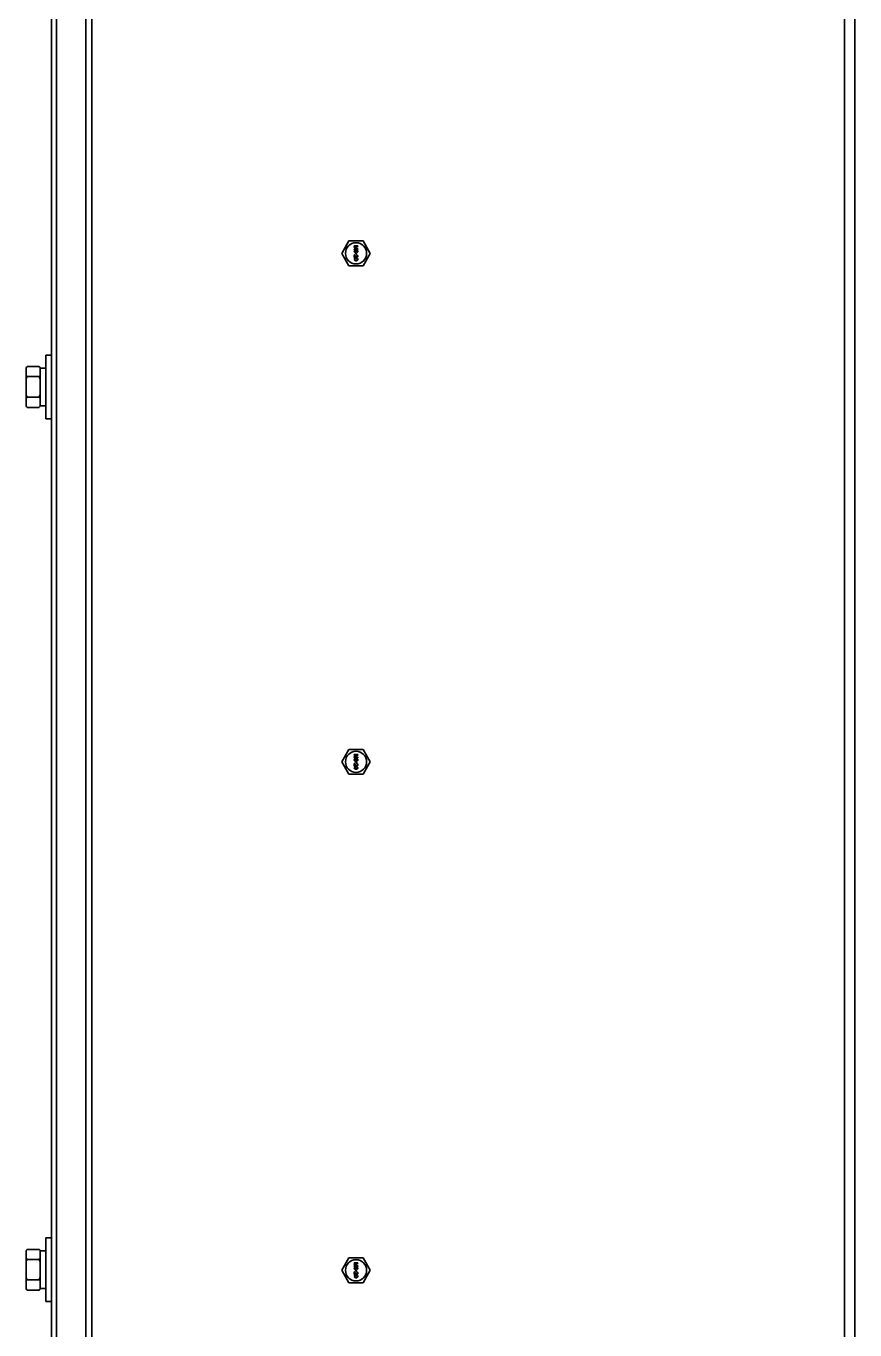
# Model space of a CAD drawing. Header units: millimetres. Extents: x 32496 to 166256, y 3504 to 23939.
# Drawn here: x 149340.3 to 149575.2, y 13461.3 to 13830.5 of the extents above; entities that cross this region are included whole.
import ezdxf

# ---------------------------------------------------------------- set-up
doc = ezdxf.new("R2010")
doc.units = ezdxf.units.MM
doc.layers.get('0').update_dxf_attribs({"lineweight": 35})

# ---------------------------------------------------------------- blocks, each defined once
blk = doc.blocks.new('8-1250')
at = {"linetype": 'Continuous'}
for p, q in [((975.87, -32157.29), (975.87, -34666.29)), ((978.87, -32157.29), (978.87, -34666.29)), ((752.57, -32554.69), (752.57, -33566.79)), ((760.87, -34566.29), (760.87, -32553.29)), ((762.57, -32553.29), (762.57, -34566.29)), ((751.17, -33175.64), (751.17, -32930.91)), ((833.45, -33140.45), (835.47, -33136.95)), ((839.51, -33136.95), (835.47, -33136.95)), ((836.99, -33138.35), (837.99, -33138.35)), ((836.99, -33138.47), (836.99, -33138.35)), ((837.78, -33138.47), (836.99, -33138.47)), ((837.78, -33138.47), (836.99, -33138.77)), ((836.99, -33138.93), (836.99, -33138.77)), ((836.99, -33138.93), (837.78, -33139.22)), ((836.99, -33139.22), (837.78, -33139.22)), ((836.99, -33139.35), (836.99, -33139.22)), ((837.99, -33139.35), (836.99, -33139.35)), ((837.01, -33139.74), (836.99, -33139.85)), ((837.07, -33139.64), (837.01, -33139.74)), ((837.16, -33139.58), (837.07, -33139.64)), ((837.09, -33138.85), (837.99, -33138.54)), ((837.99, -33139.16), (837.09, -33138.85)), ((837.12, -33139.77), (837.16, -33139.7)), ((837.26, -33139.54), (837.16, -33139.58)), ((837.16, -33139.7), (837.22, -33139.66)), ((837.22, -33139.66), (837.29, -33139.64)), ((837.41, -33139.52), (837.26, -33139.54)), ((837.35, -33139.64), (837.29, -33139.64)), ((837.35, -33139.64), (837.41, -33139.66)), ((837.41, -33139.52), (837.56, -33139.52)), ((837.41, -33139.66), (837.46, -33139.7)), ((837.46, -33139.7), (837.5, -33139.77)), ((837.56, -33139.62), (837.52, -33139.62)), ((837.61, -33139.74), (837.52, -33139.62)), ((837.71, -33139.54), (837.56, -33139.52)), ((837.56, -33139.62), (837.69, -33139.64)), ((837.63, -33139.85), (837.61, -33139.74)), ((837.69, -33139.64), (837.75, -33139.66)), ((837.82, -33139.58), (837.71, -33139.54)), ((837.75, -33139.66), (837.82, -33139.7)), ((837.9, -33139.64), (837.82, -33139.58)), ((837.82, -33139.7), (837.86, -33139.77)), ((837.97, -33139.74), (837.9, -33139.64)), ((837.99, -33139.85), (837.97, -33139.74)), ((837.99, -33138.35), (837.99, -33138.54)), ((837.99, -33139.16), (837.99, -33139.35)), ((839.51, -33136.95), (841.53, -33140.45)), ((835.47, -33143.95), (833.45, -33140.45)), ((836.99, -33139.95), (836.99, -33139.85)), ((836.99, -33139.95), (837.01, -33140.06)), ((836.99, -33140.89), (837.09, -33140.89)), ((836.99, -33141.64), (836.99, -33140.89)), ((837.09, -33141.64), (836.99, -33141.64)), ((837.01, -33142.06), (836.99, -33142.18)), ((836.99, -33142.18), (837.01, -33142.31)), ((837.01, -33140.06), (837.07, -33140.16)), ((837.07, -33141.95), (837.01, -33142.06)), ((837.01, -33142.31), (837.07, -33142.41)), ((837.07, -33140.16), (837.16, -33140.22)), ((837.14, -33141.89), (837.07, -33141.95)), ((837.07, -33142.41), (837.14, -33142.47)), ((837.09, -33139.83), (837.12, -33139.77)), ((837.09, -33139.83), (837.09, -33139.97)), ((837.12, -33140.04), (837.09, -33139.97)), ((837.63, -33141.47), (837.09, -33140.89)), ((837.09, -33141.06), (837.56, -33141.58)), ((837.09, -33141.06), (837.09, -33141.64)), ((837.09, -33142.18), (837.12, -33142.08)), ((837.12, -33142.29), (837.09, -33142.18)), ((837.16, -33140.1), (837.12, -33140.04)), ((837.12, -33142.08), (837.16, -33142.02)), ((837.16, -33142.35), (837.12, -33142.29)), ((837.22, -33141.85), (837.14, -33141.89)), ((837.14, -33142.47), (837.22, -33142.52)), ((837.22, -33140.14), (837.16, -33140.1)), ((837.16, -33140.22), (837.26, -33140.27)), ((837.16, -33142.02), (837.29, -33141.93)), ((837.29, -33142.43), (837.16, -33142.35)), ((837.29, -33140.16), (837.22, -33140.14)), ((837.29, -33141.83), (837.22, -33141.85)), ((837.22, -33142.52), (837.29, -33142.54)), ((837.37, -33140.27), (837.26, -33140.27)), ((837.29, -33140.16), (837.35, -33140.16)), ((837.39, -33141.81), (837.29, -33141.83)), ((837.29, -33141.93), (837.41, -33141.91)), ((837.41, -33142.45), (837.29, -33142.43)), ((837.29, -33142.54), (837.39, -33142.56)), ((837.31, -33140.56), (837.46, -33140.56)), ((837.31, -33140.6), (837.31, -33140.56)), ((837.46, -33140.6), (837.31, -33140.6)), ((837.41, -33140.14), (837.35, -33140.16)), ((837.37, -33140.43), (837.35, -33140.45)), ((837.35, -33140.45), (837.46, -33140.56)), ((837.46, -33140.6), (837.35, -33140.7)), ((837.35, -33140.7), (837.37, -33140.72)), ((837.37, -33140.27), (837.48, -33140.22)), ((837.5, -33140.56), (837.37, -33140.43)), ((837.37, -33140.72), (837.5, -33140.6)), ((837.39, -33141.81), (837.58, -33141.81)), ((837.58, -33142.56), (837.39, -33142.56)), ((837.46, -33140.1), (837.41, -33140.14)), ((837.56, -33141.91), (837.41, -33141.91)), ((837.41, -33142.45), (837.56, -33142.45)), ((837.5, -33140.04), (837.46, -33140.1)), ((837.48, -33140.22), (837.54, -33140.16)), ((837.5, -33139.77), (837.52, -33139.83)), ((837.52, -33139.97), (837.5, -33140.04)), ((837.63, -33140.43), (837.5, -33140.56)), ((837.5, -33140.6), (837.63, -33140.72)), ((837.52, -33139.97), (837.52, -33139.83)), ((837.54, -33140.16), (837.61, -33140.06)), ((837.54, -33140.56), (837.65, -33140.45)), ((837.54, -33140.56), (837.69, -33140.56)), ((837.69, -33140.6), (837.54, -33140.6)), ((837.65, -33140.7), (837.54, -33140.6)), ((837.56, -33141.58), (837.63, -33141.62)), ((837.56, -33141.91), (837.69, -33141.93)), ((837.69, -33142.43), (837.56, -33142.45)), ((837.69, -33141.83), (837.58, -33141.81)), ((837.58, -33142.56), (837.69, -33142.54)), ((837.61, -33140.06), (837.63, -33139.95)), ((837.63, -33139.85), (837.63, -33139.95)), ((837.65, -33140.45), (837.63, -33140.43)), ((837.63, -33140.72), (837.65, -33140.7)), ((837.71, -33141.52), (837.63, -33141.47)), ((837.63, -33141.62), (837.71, -33141.64)), ((837.69, -33140.56), (837.69, -33140.6)), ((837.75, -33141.85), (837.69, -33141.83)), ((837.69, -33141.93), (837.82, -33142.02)), ((837.82, -33142.35), (837.69, -33142.43)), ((837.69, -33142.54), (837.75, -33142.52)), ((837.71, -33141.52), (837.75, -33141.52)), ((837.75, -33141.64), (837.71, -33141.64)), ((837.82, -33140.08), (837.75, -33140.12)), ((837.75, -33140.22), (837.75, -33140.12)), ((837.75, -33140.22), (837.82, -33140.2)), ((837.84, -33140.93), (837.75, -33140.91)), ((837.75, -33141.02), (837.75, -33140.91)), ((837.75, -33141.02), (837.82, -33141.06)), ((837.82, -33141.47), (837.75, -33141.52)), ((837.75, -33141.64), (837.84, -33141.62)), ((837.84, -33141.89), (837.75, -33141.85)), ((837.75, -33142.52), (837.84, -33142.47)), ((837.86, -33140.02), (837.82, -33140.08)), ((837.82, -33140.2), (837.9, -33140.14)), ((837.82, -33141.06), (837.86, -33141.12)), ((837.86, -33141.41), (837.82, -33141.47)), ((837.82, -33142.02), (837.86, -33142.08)), ((837.86, -33142.29), (837.82, -33142.35)), ((837.92, -33141.02), (837.84, -33140.93)), ((837.84, -33141.62), (837.92, -33141.54)), ((837.9, -33141.95), (837.84, -33141.89)), ((837.84, -33142.47), (837.9, -33142.41)), ((837.86, -33139.77), (837.88, -33139.83)), ((837.88, -33139.95), (837.86, -33140.02)), ((837.86, -33141.12), (837.88, -33141.22)), ((837.88, -33141.31), (837.86, -33141.41)), ((837.86, -33142.08), (837.88, -33142.18)), ((837.88, -33142.18), (837.86, -33142.29)), ((837.88, -33139.95), (837.88, -33139.83)), ((837.88, -33141.31), (837.88, -33141.22)), ((837.9, -33140.14), (837.97, -33140.04)), ((837.97, -33142.06), (837.9, -33141.95)), ((837.9, -33142.41), (837.97, -33142.31)), ((837.97, -33141.1), (837.92, -33141.02)), ((837.92, -33141.54), (837.97, -33141.45)), ((837.97, -33140.04), (837.99, -33139.93)), ((837.99, -33141.24), (837.97, -33141.1)), ((837.97, -33141.45), (837.99, -33141.33)), ((837.99, -33142.18), (837.97, -33142.06)), ((837.97, -33142.31), (837.99, -33142.18)), ((837.99, -33139.85), (837.99, -33139.93)), ((837.99, -33141.24), (837.99, -33141.33)), ((841.53, -33140.45), (839.51, -33143.95)), ((835.47, -33143.95), (839.51, -33143.95)), ((751.17, -33169.29), (749.57, -33169.29)), ((749.57, -33169.29), (749.57, -33187.29)), ((743.97, -33172.82), (744.24, -33172.54)), ((743.97, -33183.76), (743.97, -33172.82)), ((744.27, -33172.52), (744.24, -33172.54)), ((747.67, -33172.52), (744.27, -33172.52)), ((747.67, -33172.52), (747.7, -33172.54)), ((747.97, -33172.82), (747.7, -33172.54)), ((747.97, -33183.76), (747.97, -33172.82)), ((749.57, -33172.94), (747.97, -33172.94)), ((747.67, -33175.36), (744.27, -33175.36)), ((751.17, -33180.91), (751.17, -33175.64)), ((743.97, -33183.76), (744.24, -33184.03)), ((747.67, -33181.13), (744.27, -33181.13)), ((747.67, -33184.06), (744.27, -33184.06)), ((747.97, -33183.76), (747.7, -33184.03)), ((749.57, -33183.64), (747.97, -33183.64)), ((751.17, -33425.64), (751.17, -33180.91)), ((751.17, -33187.29), (749.57, -33187.29)), ((833.45, -33284.45), (835.47, -33280.95)), ((839.51, -33280.95), (835.47, -33280.95)), ((836.99, -33282.35), (837.99, -33282.35)), ((836.99, -33282.47), (836.99, -33282.35)), ((837.78, -33282.47), (836.99, -33282.47)), ((837.78, -33282.47), (836.99, -33282.77)), ((836.99, -33282.93), (836.99, -33282.77)), ((836.99, -33282.93), (837.78, -33283.22)), ((836.99, -33283.22), (837.78, -33283.22)), ((836.99, -33283.35), (836.99, -33283.22)), ((837.99, -33283.35), (836.99, -33283.35)), ((837.01, -33283.74), (836.99, -33283.85)), ((837.07, -33283.64), (837.01, -33283.74)), ((837.16, -33283.58), (837.07, -33283.64)), ((837.09, -33282.85), (837.99, -33282.54)), ((837.99, -33283.16), (837.09, -33282.85)), ((837.12, -33283.77), (837.16, -33283.7)), ((837.26, -33283.54), (837.16, -33283.58)), ((837.16, -33283.7), (837.22, -33283.66)), ((837.22, -33283.66), (837.29, -33283.64)), ((837.41, -33283.52), (837.26, -33283.54)), ((837.35, -33283.64), (837.29, -33283.64)), ((837.35, -33283.64), (837.41, -33283.66)), ((837.41, -33283.52), (837.56, -33283.52)), ((837.41, -33283.66), (837.46, -33283.7)), ((837.46, -33283.7), (837.5, -33283.77)), ((837.56, -33283.62), (837.52, -33283.62)), ((837.61, -33283.74), (837.52, -33283.62)), ((837.71, -33283.54), (837.56, -33283.52)), ((837.56, -33283.62), (837.69, -33283.64)), ((837.63, -33283.85), (837.61, -33283.74)), ((837.69, -33283.64), (837.75, -33283.66)), ((837.82, -33283.58), (837.71, -33283.54)), ((837.75, -33283.66), (837.82, -33283.7)), ((837.9, -33283.64), (837.82, -33283.58)), ((837.82, -33283.7), (837.86, -33283.77)), ((837.97, -33283.74), (837.9, -33283.64)), ((837.99, -33283.85), (837.97, -33283.74)), ((837.99, -33282.35), (837.99, -33282.54)), ((837.99, -33283.16), (837.99, -33283.35)), ((839.51, -33280.95), (841.53, -33284.45)), ((835.47, -33287.95), (833.45, -33284.45)), ((836.99, -33283.95), (836.99, -33283.85)), ((836.99, -33283.95), (837.01, -33284.06)), ((836.99, -33284.89), (837.09, -33284.89)), ((836.99, -33285.64), (836.99, -33284.89)), ((837.09, -33285.64), (836.99, -33285.64)), ((837.01, -33286.06), (836.99, -33286.18)), ((836.99, -33286.18), (837.01, -33286.31)), ((837.01, -33284.06), (837.07, -33284.16)), ((837.07, -33285.95), (837.01, -33286.06)), ((837.01, -33286.31), (837.07, -33286.41)), ((837.07, -33284.16), (837.16, -33284.22)), ((837.14, -33285.89), (837.07, -33285.95)), ((837.07, -33286.41), (837.14, -33286.47)), ((837.09, -33283.83), (837.12, -33283.77)), ((837.09, -33283.83), (837.09, -33283.97)), ((837.12, -33284.04), (837.09, -33283.97)), ((837.63, -33285.47), (837.09, -33284.89)), ((837.09, -33285.06), (837.56, -33285.58)), ((837.09, -33285.06), (837.09, -33285.64)), ((837.09, -33286.18), (837.12, -33286.08)), ((837.12, -33286.29), (837.09, -33286.18)), ((837.16, -33284.1), (837.12, -33284.04)), ((837.12, -33286.08), (837.16, -33286.02)), ((837.16, -33286.35), (837.12, -33286.29)), ((837.22, -33285.85), (837.14, -33285.89)), ((837.14, -33286.47), (837.22, -33286.52)), ((837.22, -33284.14), (837.16, -33284.1)), ((837.16, -33284.22), (837.26, -33284.27)), ((837.16, -33286.02), (837.29, -33285.93)), ((837.29, -33286.43), (837.16, -33286.35)), ((837.29, -33284.16), (837.22, -33284.14)), ((837.29, -33285.83), (837.22, -33285.85)), ((837.22, -33286.52), (837.29, -33286.54)), ((837.37, -33284.27), (837.26, -33284.27)), ((837.29, -33284.16), (837.35, -33284.16)), ((837.39, -33285.81), (837.29, -33285.83)), ((837.29, -33285.93), (837.41, -33285.91)), ((837.41, -33286.45), (837.29, -33286.43)), ((837.29, -33286.54), (837.39, -33286.56)), ((837.31, -33284.56), (837.46, -33284.56)), ((837.31, -33284.6), (837.31, -33284.56)), ((837.46, -33284.6), (837.31, -33284.6)), ((837.41, -33284.14), (837.35, -33284.16)), ((837.37, -33284.43), (837.35, -33284.45)), ((837.35, -33284.45), (837.46, -33284.56)), ((837.46, -33284.6), (837.35, -33284.7)), ((837.35, -33284.7), (837.37, -33284.72)), ((837.37, -33284.27), (837.48, -33284.22)), ((837.5, -33284.56), (837.37, -33284.43)), ((837.37, -33284.72), (837.5, -33284.6)), ((837.39, -33285.81), (837.58, -33285.81)), ((837.58, -33286.56), (837.39, -33286.56)), ((837.46, -33284.1), (837.41, -33284.14)), ((837.56, -33285.91), (837.41, -33285.91)), ((837.41, -33286.45), (837.56, -33286.45)), ((837.5, -33284.04), (837.46, -33284.1)), ((837.48, -33284.22), (837.54, -33284.16)), ((837.5, -33283.77), (837.52, -33283.83)), ((837.52, -33283.97), (837.5, -33284.04)), ((837.63, -33284.43), (837.5, -33284.56)), ((837.5, -33284.6), (837.63, -33284.72)), ((837.52, -33283.97), (837.52, -33283.83)), ((837.54, -33284.16), (837.61, -33284.06)), ((837.54, -33284.56), (837.65, -33284.45)), ((837.54, -33284.56), (837.69, -33284.56)), ((837.69, -33284.6), (837.54, -33284.6)), ((837.65, -33284.7), (837.54, -33284.6)), ((837.56, -33285.58), (837.63, -33285.62)), ((837.56, -33285.91), (837.69, -33285.93)), ((837.69, -33286.43), (837.56, -33286.45)), ((837.69, -33285.83), (837.58, -33285.81)), ((837.58, -33286.56), (837.69, -33286.54)), ((837.61, -33284.06), (837.63, -33283.95)), ((837.63, -33283.85), (837.63, -33283.95)), ((837.65, -33284.45), (837.63, -33284.43)), ((837.63, -33284.72), (837.65, -33284.7)), ((837.71, -33285.52), (837.63, -33285.47)), ((837.63, -33285.62), (837.71, -33285.64)), ((837.69, -33284.56), (837.69, -33284.6)), ((837.75, -33285.85), (837.69, -33285.83)), ((837.69, -33285.93), (837.82, -33286.02)), ((837.82, -33286.35), (837.69, -33286.43)), ((837.69, -33286.54), (837.75, -33286.52)), ((837.71, -33285.52), (837.75, -33285.52)), ((837.75, -33285.64), (837.71, -33285.64)), ((837.82, -33284.08), (837.75, -33284.12)), ((837.75, -33284.22), (837.75, -33284.12)), ((837.75, -33284.22), (837.82, -33284.2)), ((837.84, -33284.93), (837.75, -33284.91)), ((837.75, -33285.02), (837.75, -33284.91)), ((837.75, -33285.02), (837.82, -33285.06)), ((837.82, -33285.47), (837.75, -33285.52)), ((837.75, -33285.64), (837.84, -33285.62)), ((837.84, -33285.89), (837.75, -33285.85)), ((837.75, -33286.52), (837.84, -33286.47)), ((837.86, -33284.02), (837.82, -33284.08)), ((837.82, -33284.2), (837.9, -33284.14)), ((837.82, -33285.06), (837.86, -33285.12)), ((837.86, -33285.41), (837.82, -33285.47)), ((837.82, -33286.02), (837.86, -33286.08)), ((837.86, -33286.29), (837.82, -33286.35)), ((837.92, -33285.02), (837.84, -33284.93)), ((837.84, -33285.62), (837.92, -33285.54)), ((837.9, -33285.95), (837.84, -33285.89)), ((837.84, -33286.47), (837.9, -33286.41)), ((837.86, -33283.77), (837.88, -33283.83)), ((837.88, -33283.95), (837.86, -33284.02)), ((837.86, -33285.12), (837.88, -33285.22)), ((837.88, -33285.31), (837.86, -33285.41)), ((837.86, -33286.08), (837.88, -33286.18)), ((837.88, -33286.18), (837.86, -33286.29)), ((837.88, -33283.95), (837.88, -33283.83)), ((837.88, -33285.31), (837.88, -33285.22)), ((837.9, -33284.14), (837.97, -33284.04)), ((837.97, -33286.06), (837.9, -33285.95)), ((837.9, -33286.41), (837.97, -33286.31)), ((837.97, -33285.1), (837.92, -33285.02)), ((837.92, -33285.54), (837.97, -33285.45)), ((837.97, -33284.04), (837.99, -33283.93)), ((837.99, -33285.24), (837.97, -33285.1)), ((837.97, -33285.45), (837.99, -33285.33)), ((837.99, -33286.18), (837.97, -33286.06)), ((837.97, -33286.31), (837.99, -33286.18)), ((837.99, -33283.85), (837.99, -33283.93)), ((837.99, -33285.24), (837.99, -33285.33)), ((841.53, -33284.45), (839.51, -33287.95)), ((835.47, -33287.95), (839.51, -33287.95)), ((751.17, -33419.29), (749.57, -33419.29)), ((749.57, -33419.29), (749.57, -33437.29)), ((743.97, -33422.82), (744.24, -33422.54)), ((743.97, -33433.76), (743.97, -33422.82)), ((744.27, -33422.52), (744.24, -33422.54)), ((747.67, -33422.52), (744.27, -33422.52)), ((747.67, -33422.52), (747.7, -33422.54)), ((747.97, -33422.82), (747.7, -33422.54)), ((747.97, -33433.76), (747.97, -33422.82)), ((749.57, -33422.94), (747.97, -33422.94)), ((747.67, -33425.36), (744.27, -33425.36)), ((751.17, -33430.91), (751.17, -33425.64)), ((833.45, -33428.45), (835.47, -33424.95)), ((839.51, -33424.95), (835.47, -33424.95)), ((836.99, -33426.35), (837.99, -33426.35)), ((836.99, -33426.47), (836.99, -33426.35)), ((837.78, -33426.47), (836.99, -33426.47)), ((837.78, -33426.47), (836.99, -33426.77)), ((836.99, -33426.93), (836.99, -33426.77)), ((836.99, -33426.93), (837.78, -33427.22)), ((836.99, -33427.22), (837.78, -33427.22)), ((836.99, -33427.35), (836.99, -33427.22)), ((837.99, -33427.35), (836.99, -33427.35)), ((837.01, -33427.74), (836.99, -33427.85)), ((837.07, -33427.64), (837.01, -33427.74)), ((837.16, -33427.58), (837.07, -33427.64)), ((837.09, -33426.85), (837.99, -33426.54)), ((837.99, -33427.16), (837.09, -33426.85)), ((837.12, -33427.77), (837.16, -33427.7)), ((837.26, -33427.54), (837.16, -33427.58)), ((837.16, -33427.7), (837.22, -33427.66)), ((837.22, -33427.66), (837.29, -33427.64)), ((837.41, -33427.52), (837.26, -33427.54)), ((837.35, -33427.64), (837.29, -33427.64)), ((837.35, -33427.64), (837.41, -33427.66)), ((837.41, -33427.52), (837.56, -33427.52)), ((837.41, -33427.66), (837.46, -33427.7)), ((837.46, -33427.7), (837.5, -33427.77)), ((837.56, -33427.62), (837.52, -33427.62)), ((837.61, -33427.74), (837.52, -33427.62)), ((837.71, -33427.54), (837.56, -33427.52)), ((837.56, -33427.62), (837.69, -33427.64)), ((837.63, -33427.85), (837.61, -33427.74)), ((837.69, -33427.64), (837.75, -33427.66)), ((837.82, -33427.58), (837.71, -33427.54)), ((837.75, -33427.66), (837.82, -33427.7)), ((837.9, -33427.64), (837.82, -33427.58)), ((837.82, -33427.7), (837.86, -33427.77)), ((837.97, -33427.74), (837.9, -33427.64)), ((837.99, -33427.85), (837.97, -33427.74)), ((837.99, -33426.35), (837.99, -33426.54)), ((837.99, -33427.16), (837.99, -33427.35)), ((839.51, -33424.95), (841.53, -33428.45)), ((747.67, -33431.13), (744.27, -33431.13)), ((751.17, -33566.79), (751.17, -33430.91)), ((835.47, -33431.95), (833.45, -33428.45)), ((836.99, -33427.95), (836.99, -33427.85)), ((836.99, -33427.95), (837.01, -33428.06)), ((836.99, -33428.89), (837.09, -33428.89)), ((836.99, -33429.64), (836.99, -33428.89)), ((837.09, -33429.64), (836.99, -33429.64)), ((837.01, -33430.06), (836.99, -33430.18)), ((836.99, -33430.18), (837.01, -33430.31)), ((837.01, -33428.06), (837.07, -33428.16)), ((837.07, -33429.95), (837.01, -33430.06)), ((837.01, -33430.31), (837.07, -33430.41)), ((837.07, -33428.16), (837.16, -33428.22)), ((837.14, -33429.89), (837.07, -33429.95)), ((837.07, -33430.41), (837.14, -33430.47)), ((837.09, -33427.83), (837.12, -33427.77)), ((837.09, -33427.83), (837.09, -33427.97)), ((837.12, -33428.04), (837.09, -33427.97)), ((837.63, -33429.47), (837.09, -33428.89)), ((837.09, -33429.06), (837.56, -33429.58)), ((837.09, -33429.06), (837.09, -33429.64)), ((837.09, -33430.18), (837.12, -33430.08)), ((837.12, -33430.29), (837.09, -33430.18)), ((837.16, -33428.1), (837.12, -33428.04)), ((837.12, -33430.08), (837.16, -33430.02)), ((837.16, -33430.35), (837.12, -33430.29)), ((837.22, -33429.85), (837.14, -33429.89)), ((837.14, -33430.47), (837.22, -33430.52)), ((837.22, -33428.14), (837.16, -33428.1)), ((837.16, -33428.22), (837.26, -33428.27)), ((837.16, -33430.02), (837.29, -33429.93)), ((837.29, -33430.43), (837.16, -33430.35)), ((837.29, -33428.16), (837.22, -33428.14)), ((837.29, -33429.83), (837.22, -33429.85)), ((837.22, -33430.52), (837.29, -33430.54)), ((837.37, -33428.27), (837.26, -33428.27)), ((837.29, -33428.16), (837.35, -33428.16)), ((837.39, -33429.81), (837.29, -33429.83)), ((837.29, -33429.93), (837.41, -33429.91)), ((837.41, -33430.45), (837.29, -33430.43)), ((837.29, -33430.54), (837.39, -33430.56)), ((837.31, -33428.56), (837.46, -33428.56)), ((837.31, -33428.6), (837.31, -33428.56)), ((837.46, -33428.6), (837.31, -33428.6)), ((837.41, -33428.14), (837.35, -33428.16)), ((837.37, -33428.43), (837.35, -33428.45)), ((837.35, -33428.45), (837.46, -33428.56)), ((837.46, -33428.6), (837.35, -33428.7)), ((837.35, -33428.7), (837.37, -33428.72)), ((837.37, -33428.27), (837.48, -33428.22)), ((837.5, -33428.56), (837.37, -33428.43)), ((837.37, -33428.72), (837.5, -33428.6)), ((837.39, -33429.81), (837.58, -33429.81)), ((837.58, -33430.56), (837.39, -33430.56)), ((837.46, -33428.1), (837.41, -33428.14)), ((837.56, -33429.91), (837.41, -33429.91)), ((837.41, -33430.45), (837.56, -33430.45)), ((837.5, -33428.04), (837.46, -33428.1)), ((837.48, -33428.22), (837.54, -33428.16)), ((837.5, -33427.77), (837.52, -33427.83)), ((837.52, -33427.97), (837.5, -33428.04)), ((837.63, -33428.43), (837.5, -33428.56)), ((837.5, -33428.6), (837.63, -33428.72)), ((837.52, -33427.97), (837.52, -33427.83)), ((837.54, -33428.16), (837.61, -33428.06)), ((837.54, -33428.56), (837.65, -33428.45)), ((837.54, -33428.56), (837.69, -33428.56)), ((837.69, -33428.6), (837.54, -33428.6)), ((837.65, -33428.7), (837.54, -33428.6)), ((837.56, -33429.58), (837.63, -33429.62)), ((837.56, -33429.91), (837.69, -33429.93)), ((837.69, -33430.43), (837.56, -33430.45)), ((837.69, -33429.83), (837.58, -33429.81)), ((837.58, -33430.56), (837.69, -33430.54)), ((837.61, -33428.06), (837.63, -33427.95)), ((837.63, -33427.85), (837.63, -33427.95)), ((837.65, -33428.45), (837.63, -33428.43)), ((837.63, -33428.72), (837.65, -33428.7)), ((837.71, -33429.52), (837.63, -33429.47)), ((837.63, -33429.62), (837.71, -33429.64)), ((837.69, -33428.56), (837.69, -33428.6)), ((837.75, -33429.85), (837.69, -33429.83)), ((837.69, -33429.93), (837.82, -33430.02)), ((837.82, -33430.35), (837.69, -33430.43)), ((837.69, -33430.54), (837.75, -33430.52)), ((837.71, -33429.52), (837.75, -33429.52)), ((837.75, -33429.64), (837.71, -33429.64)), ((837.82, -33428.08), (837.75, -33428.12)), ((837.75, -33428.22), (837.75, -33428.12)), ((837.75, -33428.22), (837.82, -33428.2)), ((837.84, -33428.93), (837.75, -33428.91)), ((837.75, -33429.02), (837.75, -33428.91)), ((837.75, -33429.02), (837.82, -33429.06)), ((837.82, -33429.47), (837.75, -33429.52)), ((837.75, -33429.64), (837.84, -33429.62)), ((837.84, -33429.89), (837.75, -33429.85)), ((837.75, -33430.52), (837.84, -33430.47)), ((837.86, -33428.02), (837.82, -33428.08)), ((837.82, -33428.2), (837.9, -33428.14)), ((837.82, -33429.06), (837.86, -33429.12)), ((837.86, -33429.41), (837.82, -33429.47)), ((837.82, -33430.02), (837.86, -33430.08)), ((837.86, -33430.29), (837.82, -33430.35)), ((837.92, -33429.02), (837.84, -33428.93)), ((837.84, -33429.62), (837.92, -33429.54)), ((837.9, -33429.95), (837.84, -33429.89)), ((837.84, -33430.47), (837.9, -33430.41)), ((837.86, -33427.77), (837.88, -33427.83)), ((837.88, -33427.95), (837.86, -33428.02)), ((837.86, -33429.12), (837.88, -33429.22)), ((837.88, -33429.31), (837.86, -33429.41)), ((837.86, -33430.08), (837.88, -33430.18)), ((837.88, -33430.18), (837.86, -33430.29)), ((837.88, -33427.95), (837.88, -33427.83)), ((837.88, -33429.31), (837.88, -33429.22)), ((837.9, -33428.14), (837.97, -33428.04)), ((837.97, -33430.06), (837.9, -33429.95)), ((837.9, -33430.41), (837.97, -33430.31)), ((837.97, -33429.1), (837.92, -33429.02)), ((837.92, -33429.54), (837.97, -33429.45)), ((837.97, -33428.04), (837.99, -33427.93)), ((837.99, -33429.24), (837.97, -33429.1)), ((837.97, -33429.45), (837.99, -33429.33)), ((837.99, -33430.18), (837.97, -33430.06)), ((837.97, -33430.31), (837.99, -33430.18)), ((837.99, -33427.85), (837.99, -33427.93)), ((837.99, -33429.24), (837.99, -33429.33)), ((841.53, -33428.45), (839.51, -33431.95)), ((743.97, -33433.76), (744.24, -33434.03)), ((747.67, -33434.06), (744.27, -33434.06)), ((747.97, -33433.76), (747.7, -33434.03)), ((749.57, -33433.64), (747.97, -33433.64)), ((835.47, -33431.95), (839.51, -33431.95)), ((751.17, -33437.29), (749.57, -33437.29))]:
    blk.add_line(p, q, dxfattribs=at)
for centre in [(837.49, -33140.45), (837.49, -33284.45), (837.49, -33428.45)]:
    blk.add_circle(centre, 3, dxfattribs=at)
for centre, radius, start, end in [((746.79, -33181.47), 3.61, 218.7103, 219.1339), ((748.11, -33180.28), 5.39, 224.1246, 224.5652), ((743.84, -33180.28), 5.38, 315.4348, 315.8754), ((745.16, -33181.47), 3.61, 320.8641, 321.2897), ((746.79, -33431.47), 3.61, 218.7103, 219.1339), ((745.16, -33431.47), 3.61, 320.8641, 321.2897)]:
    blk.add_arc(centre, radius, start, end, dxfattribs=at)
for points, knots in [([(744.24, -33172.54), (744.22, -33172.57), (744.13, -33172.66), (744.04, -33172.76), (743.97, -33172.84)], [0, 0, 0, 0, 0.255063, 1, 1, 1, 1]), ([(747.7, -33172.54), (747.73, -33172.57), (747.82, -33172.66), (747.91, -33172.76), (747.97, -33172.84)], [0, 0, 0, 0, 0.255062, 1, 1, 1, 1]), ([(743.97, -33175.03), (744, -33175.06), (744.09, -33175.17), (744.19, -33175.28), (744.27, -33175.36)], [0, 0, 0, 0, 0.244408, 1, 1, 1, 1]), ([(747.97, -33175.03), (747.95, -33175.06), (747.85, -33175.17), (747.75, -33175.28), (747.67, -33175.36)], [0, 0, 0, 0, 0.244408, 1, 1, 1, 1]), ([(744.27, -33181.13), (744.25, -33181.16), (744.14, -33181.27), (744.04, -33181.38), (743.97, -33181.47)], [0, 0, 0, 0, 0.255212, 1, 1, 1, 1]), ([(743.99, -33183.75), (744.01, -33183.77), (744.09, -33183.87), (744.18, -33183.96), (744.24, -33184.03)], [0, 0, 0, 0, 0.245496, 1, 1, 1, 1]), ([(747.67, -33181.13), (747.7, -33181.16), (747.8, -33181.27), (747.9, -33181.38), (747.97, -33181.47)], [0, 0, 0, 0, 0.255211, 1, 1, 1, 1]), ([(747.96, -33183.75), (747.94, -33183.77), (747.85, -33183.87), (747.77, -33183.96), (747.7, -33184.03)], [0, 0, 0, 0, 0.245497, 1, 1, 1, 1]), ([(744.24, -33422.54), (744.22, -33422.57), (744.13, -33422.66), (744.04, -33422.76), (743.97, -33422.84)], [0, 0, 0, 0, 0.255063, 1, 1, 1, 1]), ([(747.7, -33422.54), (747.73, -33422.57), (747.82, -33422.66), (747.91, -33422.76), (747.97, -33422.84)], [0, 0, 0, 0, 0.255062, 1, 1, 1, 1]), ([(743.97, -33425.03), (744, -33425.06), (744.09, -33425.17), (744.19, -33425.28), (744.27, -33425.36)], [0, 0, 0, 0, 0.244408, 1, 1, 1, 1]), ([(747.97, -33425.03), (747.95, -33425.06), (747.85, -33425.17), (747.75, -33425.28), (747.67, -33425.36)], [0, 0, 0, 0, 0.244408, 1, 1, 1, 1]), ([(744.27, -33431.13), (744.25, -33431.16), (744.14, -33431.27), (744.04, -33431.38), (743.97, -33431.47)], [0, 0, 0, 0, 0.255212, 1, 1, 1, 1]), ([(747.67, -33431.13), (747.7, -33431.16), (747.8, -33431.27), (747.9, -33431.38), (747.97, -33431.47)], [0, 0, 0, 0, 0.255211, 1, 1, 1, 1]), ([(743.99, -33433.75), (744.01, -33433.77), (744.09, -33433.87), (744.18, -33433.96), (744.24, -33434.03)], [0, 0, 0, 0, 0.245496, 1, 1, 1, 1]), ([(747.96, -33433.75), (747.94, -33433.77), (747.85, -33433.87), (747.77, -33433.96), (747.7, -33434.03)], [0, 0, 0, 0, 0.245497, 1, 1, 1, 1])]:
    blk.add_open_spline(points, degree=3, knots=knots, dxfattribs=at)
for points in [[(744.27, -33175.36), (744.16, -33175.57), (744.06, -33175.79), (743.97, -33176.02)], [(747.67, -33175.36), (747.78, -33175.57), (747.88, -33175.79), (747.97, -33176.02)], [(743.97, -33180.47), (744.06, -33180.7), (744.16, -33180.92), (744.27, -33181.13)], [(747.97, -33180.47), (747.88, -33180.7), (747.78, -33180.92), (747.67, -33181.13)], [(744.27, -33425.36), (744.16, -33425.57), (744.06, -33425.79), (743.97, -33426.02)], [(747.67, -33425.36), (747.78, -33425.57), (747.88, -33425.79), (747.97, -33426.02)], [(743.97, -33430.47), (744.06, -33430.7), (744.16, -33430.92), (744.27, -33431.13)], [(747.97, -33430.47), (747.88, -33430.7), (747.78, -33430.92), (747.67, -33431.13)]]:
    blk.add_open_spline(points, degree=3, dxfattribs=at)

msp = doc.modelspace()

# ---------------------------------------------------------------- block references
at = {"color": 6}
msp.add_blockref('8-1250', (148596.331, 46906.597), dxfattribs=at)

doc.saveas('drawing.dxf')
